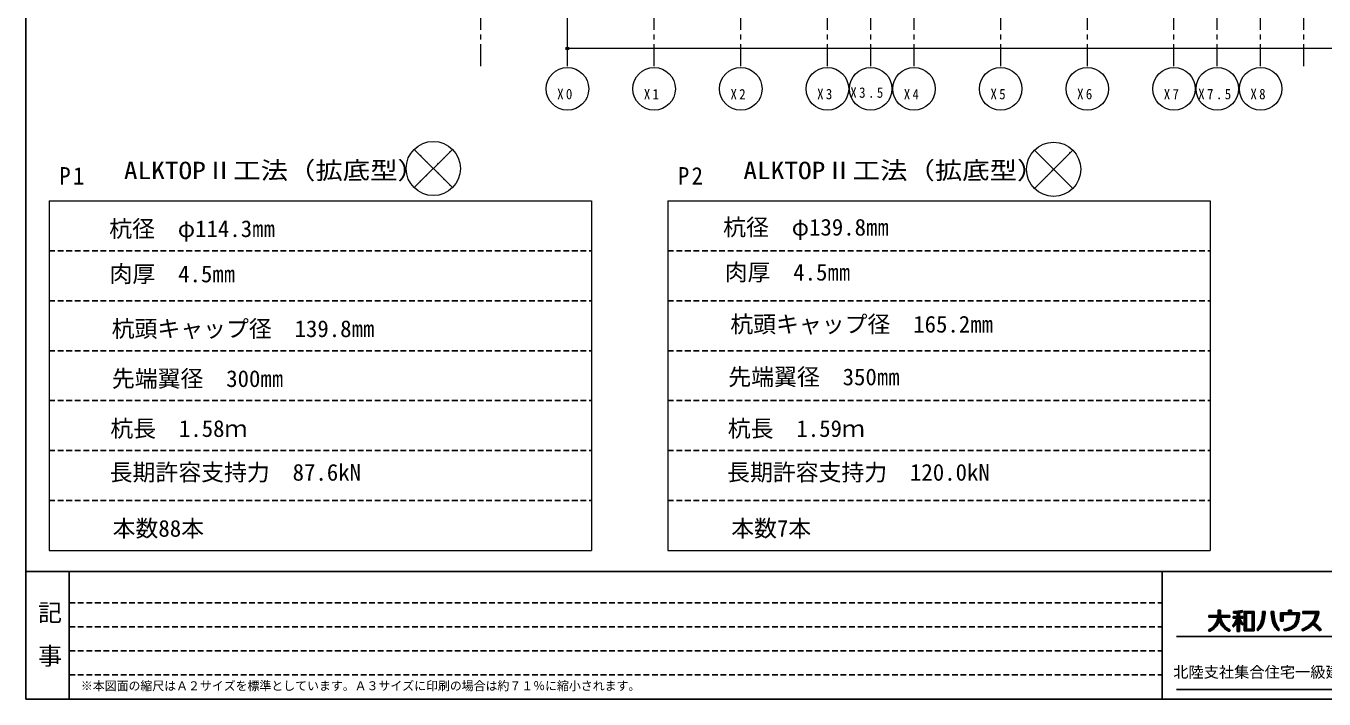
# Model space of a CAD drawing. Units: millimetres at full size, sheet at 1:50. Extents: x -17704 to 55037, y -1981 to 18549.
# Drawn here: x 26473 to 40105, y -1981 to 5087 of the extents above; entities that cross this region are included whole.
import ezdxf
from ezdxf.enums import TextEntityAlignment as Align

# ---------------------------------------------------------------- set-up
doc = ezdxf.new("R2010")
doc.units = ezdxf.units.MM
doc.header["$LTSCALE"] = 50
for name, pattern in [('DASHED1', [1.8, 1.2, -0.6]), ('DOTTED', [1.75, 0.25, -1.5]), ('USER2', [7.6, 4.6, -1, 1, -1])]:
    doc.linetypes.add(name, pattern=pattern)
doc.layers.add('1-0', color=7, linetype='Continuous', lineweight=18)
doc.layers.add('8-0', color=9, linetype='Continuous', lineweight=18)
doc.layers.add('3-7', color=7, linetype='DASHED1')
doc.layers.add('5-0', color=7, linetype='Continuous')
doc.styles.add('ＭＳ ゴシック', font='')
doc.styles.get('ＭＳ ゴシック').set_extended_font_data('MS Gothic')

msp = doc.modelspace()

# ---------------------------------------------------------------- linework, layer by layer
at = {"layer": '1-0', "color": 5, "linetype": 'DOTTED'}
for p, q in [((30549.44, 3388.85), (30951.61, 3791.01)), ((30549.44, 3791.01), (30951.61, 3388.85))]:
    msp.add_line(p, q, dxfattribs=at)
at = {"layer": '1-0', "color": 5}
for p, q in [((30549.44, 3388.85), (30951.61, 3791.01)), ((30549.44, 3791.01), (30951.61, 3388.85))]:
    msp.add_line(p, q, dxfattribs=at)
at = {"layer": '1-0', "color": 1, "linetype": 'DOTTED'}
for p, q in [((37064.04, 3380.58), (37466.2, 3782.75)), ((37064.04, 3782.75), (37466.2, 3380.58))]:
    msp.add_line(p, q, dxfattribs=at)
at = {"layer": '1-0', "color": 1}
for p, q in [((37064.04, 3380.58), (37466.21, 3782.75)), ((37064.04, 3782.75), (37466.21, 3380.58)), ((33213.65, 3249.08), (33213.65, -420.04)), ((33213.65, 3249.08), (38909.23, 3249.08)), ((38909.23, 3249.08), (38909.23, -420.04)), ((33213.65, -420.04), (38909.23, -420.04))]:
    msp.add_line(p, q, dxfattribs=at)
at = {"layer": '1-0', "color": 5}
for points in [[(26717, 3249.08), (32412.59, 3249.08), (32412.59, -420.04)], [(26717, 3249.08), (26717, -420.04), (32412.59, -420.04)]]:
    msp.add_lwpolyline(points, dxfattribs=at)
msp.add_circle((30750.53, 3589.93), 284.38, dxfattribs=at)
at = {"layer": '1-0', "color": 1}
msp.add_circle((37265.12, 3581.66), 284.38, dxfattribs=at)
at = {"layer": '3-7'}
for p, q in [((26717, 2724.92), (32412.59, 2724.92)), ((33213.65, 2724.92), (38909.23, 2724.92)), ((26717, 2200.76), (32412.59, 2200.76)), ((33213.65, 2200.76), (38909.23, 2200.76)), ((26717, 1676.6), (32412.59, 1676.6)), ((33213.65, 1676.6), (38909.23, 1676.6)), ((26717, 1152.44), (32412.59, 1152.44)), ((33213.65, 1152.44), (38909.23, 1152.44)), ((26717, 628.28), (32412.59, 628.28)), ((33213.65, 628.28), (38909.23, 628.28)), ((26717, 104.12), (32412.59, 104.12)), ((33213.65, 104.12), (38909.23, 104.12))]:
    msp.add_line(p, q, dxfattribs=at)
at = {"layer": '5-0'}
for p, q in [((26473.09, 18269.53), (26473.09, -1981.01)), ((26473.09, -641.29), (55036.98, -641.29)), ((26928.09, -641.29), (26928.09, -1981.01)), ((38404.2, -641.29), (38404.2, -1981.01)), ((38992.36, -1049.22), (39018.96, -1049.22)), ((38992.36, -1054.27), (39018.96, -1054.27)), ((38992.36, -1059.33), (39018.96, -1059.33)), ((38992.36, -1064.39), (39018.96, -1064.39)), ((38992.36, -1069.44), (39018.96, -1069.44)), ((38992.36, -1074.5), (39018.96, -1074.5)), ((38992.36, -1079.55), (39018.96, -1079.55)), ((38992.36, -1084.61), (39018.96, -1084.61)), ((38992.36, -1089.66), (39018.96, -1089.66)), ((39018.96, -1105.13), (39018.96, -1048.46)), ((39154.65, -1063.58), (39154.65, -1078.9)), ((39154.65, -1064.39), (39249.69, -1064.39)), ((39154.65, -1069.44), (39244.89, -1069.44)), ((39154.65, -1074.5), (39216.53, -1074.5)), ((39194.18, -1077.13), (39194.18, -1114.18)), ((39194.18, -1079.55), (39215.67, -1079.55)), ((39194.18, -1084.61), (39215.67, -1084.61)), ((39194.18, -1089.66), (39215.67, -1089.66)), ((39198.73, -1059.33), (39249.69, -1059.33)), ((39215.67, -1074.65), (39215.67, -1114.18)), ((39234.22, -1054.27), (39249.69, -1054.27)), ((39249.69, -1051.65), (39249.69, -1068.43)), ((39267.49, -1263.78), (39267.49, -1061.55)), ((39267.49, -1061.55), (39371.48, -1061.55)), ((39267.49, -1064.39), (39371.48, -1064.39)), ((39267.49, -1069.44), (39371.48, -1069.44)), ((39267.49, -1074.5), (39371.48, -1074.5)), ((39267.49, -1079.55), (39289.28, -1079.55)), ((39267.49, -1084.61), (39289.28, -1084.61)), ((39267.49, -1089.66), (39289.28, -1089.66)), ((39289.28, -1246.84), (39289.28, -1078.14)), ((39289.28, -1078.14), (39350.05, -1078.14)), ((39350.05, -1078.14), (39350.05, -1246.84)), ((39350.05, -1079.55), (39371.48, -1079.55)), ((39350.05, -1084.61), (39371.48, -1084.61)), ((39350.05, -1089.66), (39371.48, -1089.66)), ((39371.48, -1061.55), (39371.48, -1263.78)), ((39457.58, -1089.66), (39484.67, -1089.66)), ((39457.78, -1084.61), (39485.03, -1084.61)), ((39457.93, -1079.55), (39485.33, -1079.55)), ((39458.08, -1074.5), (39485.63, -1074.5)), ((39458.23, -1069.44), (39485.84, -1069.44)), ((39458.28, -1064.39), (39485.99, -1064.39)), ((39458.34, -1061.91), (39486.09, -1061.91)), ((39550.5, -1061.91), (39578.25, -1061.91)), ((39550.55, -1064.39), (39578.25, -1064.39)), ((39550.75, -1069.44), (39578.35, -1069.44)), ((39550.95, -1074.5), (39578.46, -1074.5)), ((39551.21, -1079.55), (39578.61, -1079.55)), ((39551.56, -1084.61), (39578.81, -1084.61)), ((39551.91, -1089.66), (39579.01, -1089.66)), ((39648.53, -1076.11), (39732.55, -1076.11)), ((39648.53, -1076.11), (39648.53, -1164.38)), ((39648.53, -1079.55), (39846.4, -1079.55)), ((39648.53, -1084.61), (39846.4, -1084.61)), ((39648.53, -1089.66), (39846.35, -1089.66)), ((39732.55, -1048.46), (39732.55, -1076.11)), ((39732.55, -1048.46), (39762.22, -1048.46)), ((39732.55, -1049.22), (39762.22, -1049.22)), ((39732.55, -1054.27), (39762.22, -1054.27)), ((39732.55, -1059.33), (39762.22, -1059.33)), ((39732.55, -1064.39), (39762.22, -1064.39)), ((39732.55, -1069.44), (39762.22, -1069.44)), ((39732.55, -1074.5), (39762.22, -1074.5)), ((39762.22, -1048.46), (39762.22, -1076.11)), ((39762.22, -1076.11), (39846.35, -1076.11)), ((39882.75, -1063.37), (40050.75, -1063.43)), ((39882.75, -1063.37), (39882.75, -1084.1)), ((39882.75, -1064.39), (40050.64, -1064.39)), ((39882.75, -1069.44), (40050.09, -1069.44)), ((39882.75, -1074.5), (40049.43, -1074.5)), ((39882.75, -1079.55), (40048.67, -1079.55)), ((39882.75, -1084.1), (40017.63, -1084.1)), ((40016.77, -1089.66), (40046.8, -1089.66)), ((40017.58, -1084.61), (40047.81, -1084.61)), ((38894.29, -1105.13), (38992.36, -1105.13)), ((38894.29, -1122.27), (38894.29, -1105.13)), ((38894.29, -1109.89), (39117.03, -1109.89)), ((38894.29, -1114.94), (39117.03, -1114.94)), ((38894.29, -1120), (39117.03, -1120)), ((38990.04, -1122.32), (38894.29, -1122.27)), ((38936.9, -1226.16), (38966.48, -1226.16)), ((38942.16, -1221.11), (38971.03, -1221.11)), ((38946.97, -1216.05), (38975.23, -1216.05)), ((38951.41, -1211), (38979.17, -1211)), ((38955.51, -1205.94), (38982.81, -1205.94)), ((38959.3, -1200.89), (38986.2, -1200.89)), ((38962.79, -1195.83), (38989.33, -1195.83)), ((38966.03, -1190.77), (38992.21, -1190.77)), ((38969.06, -1185.72), (38994.94, -1185.72)), ((38971.79, -1180.66), (38997.42, -1180.66)), ((38974.37, -1175.61), (38999.75, -1175.61)), ((38976.69, -1170.55), (39001.87, -1170.55)), ((38978.87, -1165.5), (39003.79, -1165.5)), ((38980.79, -1160.44), (39005.56, -1160.44)), ((38982.61, -1155.39), (39028.71, -1155.39)), ((38984.17, -1150.33), (39027.1, -1150.33)), ((38985.59, -1145.27), (39025.68, -1145.27)), ((38986.85, -1140.22), (39024.42, -1140.22)), ((38987.97, -1135.16), (39023.35, -1135.16)), ((38988.93, -1130.11), (39022.39, -1130.11)), ((38989.68, -1125.05), (39021.63, -1125.05)), ((38992.36, -1094.72), (39018.96, -1094.72)), ((38992.36, -1099.77), (39018.96, -1099.77)), ((38992.36, -1104.83), (39018.96, -1104.83)), ((39005.71, -1160.44), (39030.48, -1160.44)), ((39007.48, -1165.5), (39032.46, -1165.5)), ((39009.45, -1170.55), (39034.58, -1170.55)), ((39011.58, -1175.61), (39036.95, -1175.61)), ((39013.85, -1180.66), (39039.48, -1180.66)), ((39016.38, -1185.72), (39042.26, -1185.72)), ((39018.96, -1105.13), (39117.03, -1105.13)), ((39019.06, -1190.77), (39045.24, -1190.77)), ((39117.03, -1122.27), (39021.23, -1122.32)), ((39021.99, -1195.83), (39048.53, -1195.83)), ((39025.12, -1200.89), (39052.02, -1200.89)), ((39028.51, -1205.94), (39055.81, -1205.94)), ((39032.15, -1211), (39059.91, -1211)), ((39036.04, -1216.05), (39064.36, -1216.05)), ((39040.24, -1221.11), (39069.16, -1221.11)), ((39044.79, -1226.16), (39074.37, -1226.16)), ((39117.03, -1122.27), (39117.03, -1105.13)), ((39147.87, -1207.81), (39152.22, -1223.64)), ((39148.73, -1211), (39164.25, -1211)), ((39149.44, -1205.94), (39168.6, -1205.94)), ((39150.15, -1216.05), (39159.65, -1216.05)), ((39150.91, -1114.18), (39194.18, -1114.18)), ((39150.91, -1114.18), (39150.91, -1131.52)), ((39150.91, -1114.94), (39253.43, -1114.94)), ((39150.91, -1120), (39253.43, -1120)), ((39150.91, -1125.05), (39253.43, -1125.05)), ((39150.91, -1130.11), (39253.43, -1130.11)), ((39190.69, -1131.52), (39150.91, -1131.52)), ((39151.51, -1221.11), (39154.75, -1221.11)), ((39153.59, -1200.89), (39172.75, -1200.89)), ((39157.53, -1195.83), (39176.64, -1195.83)), ((39161.17, -1190.77), (39180.33, -1190.77)), ((39164.66, -1185.72), (39183.82, -1185.72)), ((39167.89, -1180.66), (39187.1, -1180.66)), ((39170.98, -1175.61), (39190.24, -1175.61)), ((39173.86, -1170.55), (39193.17, -1170.55)), ((39176.59, -1165.5), (39215.67, -1165.5)), ((39179.12, -1160.44), (39232.96, -1160.44)), ((39181.49, -1155.39), (39229.67, -1155.39)), ((39183.72, -1150.33), (39226.54, -1150.33)), ((39185.79, -1145.27), (39223.61, -1145.27)), ((39187.71, -1140.22), (39220.77, -1140.22)), ((39189.48, -1135.16), (39218.04, -1135.16)), ((39194.18, -1094.72), (39215.67, -1094.72)), ((39194.18, -1099.77), (39215.67, -1099.77)), ((39194.18, -1104.83), (39215.67, -1104.83)), ((39194.18, -1109.89), (39215.67, -1109.89)), ((39194.18, -1168.83), (39194.18, -1270.5)), ((39194.18, -1170.55), (39215.67, -1170.55)), ((39194.18, -1175.61), (39215.67, -1175.61)), ((39194.18, -1180.66), (39215.67, -1180.66)), ((39194.18, -1185.72), (39215.67, -1185.72)), ((39194.18, -1190.77), (39215.67, -1190.77)), ((39194.18, -1195.83), (39215.67, -1195.83)), ((39194.18, -1200.89), (39215.67, -1200.89)), ((39194.18, -1205.94), (39215.67, -1205.94)), ((39194.18, -1211), (39215.67, -1211)), ((39194.18, -1216.05), (39215.67, -1216.05)), ((39194.18, -1221.11), (39215.67, -1221.11)), ((39194.18, -1226.16), (39215.67, -1226.16)), ((39215.67, -1114.18), (39253.43, -1114.18)), ((39215.67, -1164.23), (39215.67, -1270.5)), ((39253.43, -1131.52), (39216.22, -1131.52)), ((39216.53, -1165.5), (39236.4, -1165.5)), ((39219.97, -1170.55), (39239.98, -1170.55)), ((39223.61, -1175.61), (39243.83, -1175.61)), ((39227.5, -1180.66), (39247.82, -1180.66)), ((39231.59, -1185.72), (39251.97, -1185.72)), ((39235.94, -1190.77), (39252.47, -1190.77)), ((39240.59, -1195.83), (39249.74, -1195.83)), ((39245.5, -1200.89), (39247.01, -1200.89)), ((39246.51, -1201.9), (39253.99, -1188.04)), ((39253.43, -1114.18), (39253.43, -1131.52)), ((39267.49, -1094.72), (39289.28, -1094.72)), ((39267.49, -1099.77), (39289.28, -1099.77)), ((39267.49, -1104.83), (39289.28, -1104.83)), ((39267.49, -1109.89), (39289.28, -1109.89)), ((39267.49, -1114.94), (39289.28, -1114.94)), ((39267.49, -1120), (39289.28, -1120)), ((39267.49, -1125.05), (39289.28, -1125.05)), ((39267.49, -1130.11), (39289.28, -1130.11)), ((39267.49, -1135.16), (39289.28, -1135.16)), ((39267.49, -1140.22), (39289.28, -1140.22)), ((39267.49, -1145.27), (39289.28, -1145.27)), ((39267.49, -1150.33), (39289.28, -1150.33)), ((39267.49, -1155.39), (39289.28, -1155.39)), ((39267.49, -1160.44), (39289.28, -1160.44)), ((39267.49, -1165.5), (39289.28, -1165.5)), ((39267.49, -1170.55), (39289.28, -1170.55)), ((39267.49, -1175.61), (39289.28, -1175.61)), ((39267.49, -1180.66), (39289.28, -1180.66)), ((39267.49, -1185.72), (39289.28, -1185.72)), ((39267.49, -1190.77), (39289.28, -1190.77)), ((39267.49, -1195.83), (39289.28, -1195.83)), ((39267.49, -1200.89), (39289.28, -1200.89)), ((39267.49, -1205.94), (39289.28, -1205.94)), ((39267.49, -1211), (39289.28, -1211)), ((39267.49, -1216.05), (39289.28, -1216.05)), ((39267.49, -1221.11), (39289.28, -1221.11)), ((39267.49, -1226.16), (39289.28, -1226.16)), ((39350.05, -1094.72), (39371.48, -1094.72)), ((39350.05, -1099.77), (39371.48, -1099.77)), ((39350.05, -1104.83), (39371.48, -1104.83)), ((39350.05, -1109.89), (39371.48, -1109.89)), ((39350.05, -1114.94), (39371.48, -1114.94)), ((39350.05, -1120), (39371.48, -1120)), ((39350.05, -1125.05), (39371.48, -1125.05)), ((39350.05, -1130.11), (39371.48, -1130.11)), ((39350.05, -1135.16), (39371.48, -1135.16)), ((39350.05, -1140.22), (39371.48, -1140.22)), ((39350.05, -1145.27), (39371.48, -1145.27)), ((39350.05, -1150.33), (39371.48, -1150.33)), ((39350.05, -1155.39), (39371.48, -1155.39)), ((39350.05, -1160.44), (39371.48, -1160.44)), ((39350.05, -1165.5), (39371.48, -1165.5)), ((39350.05, -1170.55), (39371.48, -1170.55)), ((39350.05, -1175.61), (39371.48, -1175.61)), ((39350.05, -1180.66), (39371.48, -1180.66)), ((39350.05, -1185.72), (39371.48, -1185.72)), ((39350.05, -1190.77), (39371.48, -1190.77)), ((39350.05, -1195.83), (39371.48, -1195.83)), ((39350.05, -1200.89), (39371.48, -1200.89)), ((39350.05, -1205.94), (39371.48, -1205.94)), ((39350.05, -1211), (39371.48, -1211)), ((39350.05, -1216.05), (39371.48, -1216.05)), ((39350.05, -1221.11), (39371.48, -1221.11)), ((39350.05, -1226.16), (39371.48, -1226.16)), ((39417.74, -1226.16), (39444.13, -1226.16)), ((39421.03, -1221.11), (39447.52, -1221.11)), ((39424.11, -1216.05), (39450.65, -1216.05)), ((39426.99, -1211), (39453.63, -1211)), ((39429.77, -1205.94), (39456.41, -1205.94)), ((39432.35, -1200.89), (39458.99, -1200.89)), ((39434.78, -1195.83), (39461.42, -1195.83)), ((39437.1, -1190.77), (39463.69, -1190.77)), ((39439.22, -1185.72), (39465.77, -1185.72)), ((39441.25, -1180.66), (39467.74, -1180.66)), ((39443.12, -1175.61), (39469.51, -1175.61)), ((39444.89, -1170.55), (39471.17, -1170.55)), ((39446.51, -1165.5), (39472.69, -1165.5)), ((39447.97, -1160.44), (39474.06, -1160.44)), ((39449.34, -1155.39), (39475.32, -1155.39)), ((39450.6, -1150.33), (39476.38, -1150.33)), ((39451.71, -1145.27), (39477.39, -1145.27)), ((39452.72, -1140.22), (39478.3, -1140.22)), ((39453.63, -1135.16), (39479.16, -1135.16)), ((39454.39, -1130.11), (39479.97, -1130.11)), ((39455.1, -1125.05), (39480.73, -1125.05)), ((39455.66, -1120), (39481.44, -1120)), ((39456.11, -1114.94), (39482.1, -1114.94)), ((39456.41, -1109.89), (39482.7, -1109.89)), ((39456.77, -1104.83), (39483.26, -1104.83)), ((39457.07, -1099.77), (39483.76, -1099.77)), ((39457.32, -1094.72), (39484.22, -1094.72)), ((39552.32, -1094.72), (39579.26, -1094.72)), ((39552.77, -1099.77), (39579.52, -1099.77)), ((39553.33, -1104.83), (39579.82, -1104.83)), ((39553.88, -1109.89), (39580.12, -1109.89)), ((39554.49, -1114.94), (39580.53, -1114.94)), ((39555.15, -1120), (39580.93, -1120)), ((39555.86, -1125.05), (39581.49, -1125.05)), ((39556.61, -1130.11), (39582.15, -1130.11)), ((39557.42, -1135.16), (39582.96, -1135.16)), ((39558.28, -1140.22), (39583.81, -1140.22)), ((39559.19, -1145.27), (39584.82, -1145.27)), ((39560.15, -1150.33), (39585.99, -1150.33)), ((39561.27, -1155.39), (39587.2, -1155.39)), ((39562.53, -1160.44), (39588.57, -1160.44)), ((39563.89, -1165.5), (39590.08, -1165.5)), ((39565.41, -1170.55), (39591.7, -1170.55)), ((39567.03, -1175.61), (39593.42, -1175.61)), ((39568.85, -1180.66), (39595.34, -1180.66)), ((39570.77, -1185.72), (39597.31, -1185.72)), ((39572.89, -1190.77), (39599.49, -1190.77)), ((39575.17, -1195.83), (39601.76, -1195.83)), ((39577.55, -1200.89), (39604.24, -1200.89)), ((39580.17, -1205.94), (39606.82, -1205.94)), ((39582.96, -1211), (39609.55, -1211)), ((39585.89, -1216.05), (39612.48, -1216.05)), ((39589.07, -1221.11), (39615.56, -1221.11)), ((39592.41, -1226.16), (39618.85, -1226.16)), ((39648.53, -1094.72), (39675.57, -1094.72)), ((39648.53, -1099.77), (39675.57, -1099.77)), ((39648.53, -1104.83), (39675.57, -1104.83)), ((39648.53, -1109.89), (39675.57, -1109.89)), ((39648.53, -1114.94), (39675.57, -1114.94)), ((39648.53, -1120), (39675.57, -1120)), ((39648.53, -1125.05), (39675.57, -1125.05)), ((39648.53, -1130.11), (39675.57, -1130.11)), ((39648.53, -1135.16), (39675.57, -1135.16)), ((39648.53, -1140.22), (39675.57, -1140.22)), ((39648.53, -1145.27), (39675.57, -1145.27)), ((39648.53, -1150.33), (39675.57, -1150.33)), ((39648.53, -1155.39), (39675.57, -1155.39)), ((39648.53, -1160.44), (39675.57, -1160.44)), ((39648.53, -1164.38), (39675.57, -1164.38)), ((39675.57, -1093.81), (39817.99, -1093.81)), ((39675.57, -1164.38), (39675.57, -1093.81)), ((39756.06, -1226.16), (39797.11, -1226.16)), ((39764.95, -1221.11), (39802.72, -1221.11)), ((39772.64, -1216.05), (39807.67, -1216.05)), ((39779.06, -1211), (39812.17, -1211)), ((39784.52, -1205.94), (39816.17, -1205.94)), ((39789.27, -1200.89), (39819.81, -1200.89)), ((39793.42, -1195.83), (39823.09, -1195.83)), ((39797.01, -1190.77), (39826.02, -1190.77)), ((39800.19, -1185.72), (39828.71, -1185.72)), ((39802.97, -1180.66), (39831.08, -1180.66)), ((39805.4, -1175.61), (39833.15, -1175.61)), ((39807.47, -1170.55), (39835.02, -1170.55)), ((39809.24, -1165.5), (39836.64, -1165.5)), ((39810.71, -1160.44), (39837.96, -1160.44)), ((39811.97, -1155.39), (39839.07, -1155.39)), ((39813.08, -1150.33), (39840.08, -1150.33)), ((39814.09, -1145.27), (39840.99, -1145.27)), ((39815, -1140.22), (39841.85, -1140.22)), ((39815.81, -1135.16), (39842.61, -1135.16)), ((39816.47, -1130.11), (39843.32, -1130.11)), ((39817.03, -1125.05), (39843.97, -1125.05)), ((39817.48, -1120), (39844.53, -1120)), ((39817.84, -1114.94), (39844.98, -1114.94)), ((39818.04, -1094.72), (39846.2, -1094.72)), ((39818.04, -1109.89), (39845.39, -1109.89)), ((39818.14, -1099.77), (39845.99, -1099.77)), ((39818.14, -1104.83), (39845.74, -1104.83)), ((39917.18, -1226.16), (39954.89, -1226.16)), ((39925.17, -1221.11), (39961.67, -1221.11)), ((39932.55, -1216.05), (39968.04, -1216.05)), ((39939.37, -1211), (39974.05, -1211)), ((39945.79, -1205.94), (39979.77, -1205.94)), ((39951.76, -1200.89), (39985.17, -1200.89)), ((39957.42, -1195.83), (40021.88, -1195.83)), ((39962.73, -1190.77), (40016.22, -1190.77)), ((39967.73, -1185.72), (40010.55, -1185.72)), ((39972.48, -1180.66), (40004.79, -1180.66)), ((39976.98, -1175.61), (40008.33, -1175.61)), ((39981.13, -1170.55), (40011.92, -1170.55)), ((39984.97, -1165.5), (40015.31, -1165.5)), ((39988.51, -1160.44), (40018.49, -1160.44)), ((39991.8, -1155.39), (40021.52, -1155.39)), ((39992.81, -1200.89), (40027.44, -1200.89)), ((39994.88, -1150.33), (40024.36, -1150.33)), ((39997.71, -1145.27), (40027.03, -1145.27)), ((39998.37, -1205.94), (40033, -1205.94)), ((40000.34, -1140.22), (40029.56, -1140.22)), ((40002.77, -1135.16), (40031.89, -1135.16)), ((40003.83, -1211), (40038.46, -1211)), ((40004.99, -1130.11), (40034.11, -1130.11)), ((40007.06, -1125.05), (40036.18, -1125.05)), ((40008.94, -1120), (40038.05, -1120)), ((40009.24, -1216.05), (40043.92, -1216.05)), ((40010.65, -1114.94), (40039.88, -1114.94)), ((40012.22, -1109.89), (40041.49, -1109.89)), ((40013.59, -1104.83), (40043.01, -1104.83)), ((40014.55, -1221.11), (40049.33, -1221.11)), ((40014.8, -1099.77), (40044.37, -1099.77)), ((40015.86, -1094.72), (40045.64, -1094.72)), ((40019.8, -1226.16), (40054.69, -1226.16)), ((38555.87, -1323.79), (41943.09, -1323.79)), ((38892.67, -1255.74), (38901.11, -1270.7)), ((38893.12, -1256.5), (38929.47, -1256.5)), ((38895.95, -1261.55), (38920.73, -1261.55)), ((38898.84, -1266.61), (38910.67, -1266.61)), ((38901.36, -1251.44), (38937.21, -1251.44)), ((38910.21, -1246.39), (38944.18, -1246.39)), ((38918, -1241.33), (38950.5, -1241.33)), ((38924.92, -1236.27), (38956.27, -1236.27)), ((38931.19, -1231.22), (38961.58, -1231.22)), ((39049.69, -1231.22), (39080.08, -1231.22)), ((39055, -1236.27), (39086.35, -1236.27)), ((39060.82, -1241.33), (39093.32, -1241.33)), ((39067.14, -1246.39), (39101.11, -1246.39)), ((39074.11, -1251.44), (39109.96, -1251.44)), ((39081.85, -1256.5), (39118.2, -1256.5)), ((39090.54, -1261.55), (39115.32, -1261.55)), ((39100.65, -1266.61), (39112.48, -1266.61)), ((39118.6, -1255.74), (39110.16, -1270.7)), ((39194.18, -1231.22), (39215.67, -1231.22)), ((39194.18, -1236.27), (39215.67, -1236.27)), ((39194.18, -1241.33), (39215.67, -1241.33)), ((39194.18, -1246.39), (39215.67, -1246.39)), ((39194.18, -1251.44), (39215.67, -1251.44)), ((39194.18, -1256.5), (39215.67, -1256.5)), ((39194.18, -1261.55), (39215.67, -1261.55)), ((39194.18, -1266.61), (39215.67, -1266.61)), ((39194.18, -1270.5), (39215.67, -1270.5)), ((39267.49, -1231.22), (39289.28, -1231.22)), ((39267.49, -1236.27), (39289.28, -1236.27)), ((39267.49, -1241.33), (39289.28, -1241.33)), ((39267.49, -1246.39), (39289.28, -1246.39)), ((39267.49, -1251.44), (39371.48, -1251.44)), ((39267.49, -1256.5), (39371.48, -1256.5)), ((39267.49, -1261.55), (39371.48, -1261.55)), ((39371.48, -1263.78), (39267.49, -1263.78)), ((39350.05, -1246.84), (39289.28, -1246.84)), ((39350.05, -1231.22), (39371.48, -1231.22)), ((39350.05, -1236.27), (39371.48, -1236.27)), ((39350.05, -1241.33), (39371.48, -1241.33)), ((39350.05, -1246.39), (39371.48, -1246.39)), ((39401.81, -1247.35), (39411.47, -1263.42)), ((39402.62, -1246.39), (39428.36, -1246.39)), ((39404.29, -1251.44), (39423.75, -1251.44)), ((39406.72, -1241.33), (39432.7, -1241.33)), ((39407.32, -1256.5), (39418.8, -1256.5)), ((39410.36, -1261.55), (39413.49, -1261.55)), ((39410.61, -1236.27), (39436.75, -1236.27)), ((39414.25, -1231.22), (39440.59, -1231.22)), ((39596, -1231.22), (39622.29, -1231.22)), ((39599.79, -1236.27), (39625.98, -1236.27)), ((39603.88, -1241.33), (39629.82, -1241.33)), ((39608.23, -1246.39), (39633.96, -1246.39)), ((39612.83, -1251.44), (39632.3, -1251.44)), ((39617.79, -1256.5), (39629.26, -1256.5)), ((39623.1, -1261.55), (39626.23, -1261.55)), ((39634.72, -1247.35), (39625.12, -1263.42)), ((39681.49, -1245.98), (39687.91, -1262.66)), ((39681.64, -1246.39), (39762.28, -1246.39)), ((39683.56, -1251.44), (39749.48, -1251.44)), ((39685.53, -1256.5), (39733, -1256.5)), ((39687.45, -1261.55), (39705.35, -1261.55)), ((39716.02, -1241.33), (39772.99, -1241.33)), ((39733.05, -1236.27), (39782.24, -1236.27)), ((39745.69, -1231.22), (39790.49, -1231.22)), ((39870.21, -1248.46), (39882.19, -1264.38)), ((39872.49, -1251.44), (39912.88, -1251.44)), ((39875.77, -1246.39), (39922.69, -1246.39)), ((39876.28, -1256.5), (39902.01, -1256.5)), ((39880.07, -1261.55), (39889.78, -1261.55)), ((39888.11, -1241.33), (39931.69, -1241.33)), ((39898.88, -1236.27), (39939.98, -1236.27)), ((39908.48, -1231.22), (39947.66, -1231.22)), ((40024.96, -1231.22), (40060, -1231.22)), ((40030.02, -1236.27), (40065.26, -1236.27)), ((40035.07, -1241.33), (40070.46, -1241.33)), ((40040.03, -1246.39), (40075.62, -1246.39)), ((40044.88, -1251.44), (40076.28, -1251.44)), ((40049.68, -1256.5), (40068.79, -1256.5)), ((40054.43, -1261.55), (40061.31, -1261.55)), ((40057.12, -1264.43), (40078.96, -1249.67)), ((38555.87, -1879.9), (41943.09, -1879.9)), ((26473.09, -1981.01), (55036.98, -1981.01))]:
    msp.add_line(p, q, dxfattribs=at)
at = {"layer": '5-0', "linetype": 'DASHED1'}
for p, q in [((26928.09, -969.9), (38404.2, -969.9)), ((26928.09, -1222.68), (38404.2, -1222.68)), ((26928.09, -1475.45), (38404.2, -1475.45)), ((26928.09, -1728.23), (38404.2, -1728.23))]:
    msp.add_line(p, q, dxfattribs=at)
at = {"layer": '5-0'}
msp.add_lwpolyline([(38992.36, -1105.13), (38992.36, -1048.46), (39018.96, -1048.46)], dxfattribs=at)
for centre, radius, start, end in [((39093.57, -192.47), 873.25, 274.01091, 280.29907), ((39155.19, -648.42), 430.48, 269.92812, 275.1972), ((39156.74, -656.05), 422.73, 278.01266, 282.70187), ((38630.09, -1053.25), 828.29, 356.05118, 359.40103), ((38957.58, -1048.79), 528.67, 349.20018, 358.57828), ((40086.62, -1047.99), 536.3, 181.48668, 190.52769), ((40453.11, -1050.92), 874.93, 180.71968, 184.41547), ((39489.01, -1083.31), 357.41, 347.24588, 1.15302), ((39840.12, -1060.17), 179.12, 320.94345, 352.32169), ((39828.33, -1043.39), 223.32, 322.11815, 354.85168), ((38821.83, -1101.8), 169.46, 294.71037, 353.04399), ((38835.14, -1103.56), 179.69, 291.53804, 341.61353), ((39176.12, -1103.64), 179.61, 198.36703, 248.4536), ((39189.44, -1101.8), 169.46, 186.95593, 245.28955), ((38983.7, -1065.5), 217.26, 319.0797, 342.30934), ((38987.16, -1053.78), 236.85, 314.18095, 330.93771), ((39404.93, -1040.72), 226, 213.12782, 225.49284), ((39455.13, -1012.78), 266.79, 206.42987, 221.06842), ((39223.73, -1097), 233.06, 319.827, 356.73059), ((39272.41, -1108.41), 208.25, 311.89456, 349.08099), ((39764.22, -1108.38), 208.29, 190.39975, 228.1024), ((39812.37, -1097.29), 232.54, 185.1772, 220.18671), ((39675.97, -1074.83), 171.24, 271.84592, 301.1295), ((39713.83, -1134.99), 100.18, 300.38396, 347.1866), ((39714.69, -1129.2), 127.26, 307.69284, 344.96652), ((39588.83, -1102.45), 229.32, 346.1848, 2.15878), ((39785.96, -1010.25), 252.67, 289.4771, 319.89107), ((39786.06, -993.03), 287.88, 289.50702, 314.78639), ((39301.81, -1964.57), 1029.89, 42.82919, 48.15526), ((38884.29, -2459.72), 1700.42, 45.36655, 48.78899), ((39684.1, -1067.13), 195.57, 271.11603, 303.66451)]:
    msp.add_arc(centre, radius, start, end, dxfattribs=at)
at = {"layer": '8-0', "linetype": 'USER2'}
for p, q in [((31249.28, 4665.27), (31249.28, 17849.36)), ((32159.28, 4665.27), (32159.28, 17849.36)), ((33069.28, 4665.27), (33069.28, 17849.36)), ((33979.28, 4665.27), (33979.28, 17849.36)), ((34889.28, 4665.27), (34889.28, 17849.36)), ((35344.28, 4665.27), (35344.28, 17849.36)), ((35799.28, 4665.27), (35799.28, 17849.36)), ((36709.27, 4665.27), (36709.27, 17849.36)), ((37619.27, 4665.27), (37619.27, 17849.36)), ((38529.27, 4665.27), (38529.27, 17849.36)), ((38984.27, 4665.27), (38984.27, 17849.36)), ((39439.27, 4665.27), (39439.27, 17849.36)), ((39894.27, 4665.27), (39894.27, 17849.36))]:
    msp.add_line(p, q, dxfattribs=at)
at = {"layer": '8-0'}
for p, q in [((32159.28, 4850.27), (32159.28, 6250.27)), ((51724.25, 4850.27), (32159.28, 4850.27))]:
    msp.add_line(p, q, dxfattribs=at)
for centre, radius in [((32159.28, 4850.27), 15), ((32159.28, 4426.66), 223.61), ((33069.28, 4426.66), 223.61), ((33979.28, 4426.66), 223.61), ((34889.28, 4426.66), 223.61), ((35344.28, 4426.66), 223.61), ((35799.28, 4426.66), 223.61), ((36709.27, 4426.66), 223.61), ((37619.27, 4426.66), 223.61), ((38529.27, 4426.66), 223.61), ((38984.27, 4426.66), 223.61), ((39439.27, 4426.66), 223.61)]:
    msp.add_circle(centre, radius, dxfattribs=at)

# ---------------------------------------------------------------- texts
at = {"layer": '3-7', "style": 'ＭＳ ゴシック', "width": 1.15}
for p in [(27501.64, 3422.87), (34007.36, 3422.87)]:
    msp.add_text('ALKTOPⅡ工法（拡底型）', height=183.3, dxfattribs=at).set_placement(p, align=Align.BOTTOM_LEFT)
at = {"layer": '3-7', "style": 'ＭＳ ゴシック'}
for s, p in [('杭径\u3000φ114.3㎜', (27347.23, 2816.98)), ('杭径\u3000φ139.8㎜', (33794.45, 2832.64)), ('肉厚\u30004.5㎜', (27350.94, 2342.09)), ('肉厚\u30004.5㎜', (33810.54, 2360.38)), ('杭頭キャップ径\u3000165.2㎜', (33870.12, 1814.12)), ('杭頭キャップ径\u3000139.8㎜', (27373.48, 1766.87)), ('先端翼径\u3000350㎜', (33849.15, 1260.83)), ('先端翼径\u3000300㎜', (27375.63, 1242.71)), ('杭長\u30001.58ｍ', (27358.9, 718.55)), ('杭長\u30001.59ｍ', (33843.37, 718.55)), ('長期許容支持力\u300087.6kN', (27352.83, 258.92)), ('長期許容支持力\u3000120.0kN', (33836.55, 258.92)), ('本数88本\u3000', (27383.34, -329.77)), ('本数7本\u3000', (33879.32, -329.77))]:
    msp.add_text(s, height=176, dxfattribs=at).set_placement(p, align=Align.BOTTOM_LEFT)
at = {"layer": '3-7', "char_height": 183.3, "attachment_point": 7, "style": 'ＭＳ ゴシック'}
for s, insert in [('\\T1.21;\\W0.95;P1', (26823.99, 3421.57)), ('\\T1.21;\\W0.95;P2', (33320.64, 3421.57))]:
    msp.add_mtext(s, dxfattribs=dict(at, insert=insert))
at = {"layer": '5-0', "style": 'ＭＳ ゴシック'}
for s, height, p in [('記', 183.3, (26600.87, -1221.29)), ('事', 183.3, (26600.87, -1676.29)), ('北陸支社集合住宅一級建築士事務所\u3000石川1156号', 117.3, (38520.87, -1791.63)), ('※本図面の縮尺はＡ２サイズを標準としています。Ａ３サイズに印刷の場合は約７１％に縮小されます。', 91.64, (27050.06, -1916.35))]:
    msp.add_text(s, height=height, dxfattribs=at).set_placement(p, align=Align.BOTTOM_LEFT)
at = {"layer": '8-0', "color": 7, "char_height": 110, "attachment_point": 7, "style": 'ＭＳ ゴシック'}
for s, insert in [('\\T1.36;\\W0.9;X0', (32051.94, 4314.89)), ('\\T1.36;\\W0.9;X1', (32961.94, 4314.89)), ('\\T1.36;\\W0.9;X2', (33871.94, 4314.89)), ('\\T1.36;\\W0.9;X3', (34781.94, 4314.89)), ('\\T1.38;\\W0.9;X3.5', (35129.98, 4330.79)), ('\\T1.36;\\W0.9;X4', (35691.94, 4314.89)), ('\\T1.36;\\W0.9;X5', (36601.94, 4314.89)), ('\\T1.36;\\W0.9;X6', (37511.94, 4314.89)), ('\\T1.36;\\W0.9;X7', (38421.94, 4314.89)), ('\\T1.38;\\W0.9;X7.5', (38783.61, 4314.89)), ('\\T1.36;\\W0.9;X8', (39331.93, 4314.89))]:
    msp.add_mtext(s, dxfattribs=dict(at, insert=insert))

doc.saveas('drawing.dxf')
